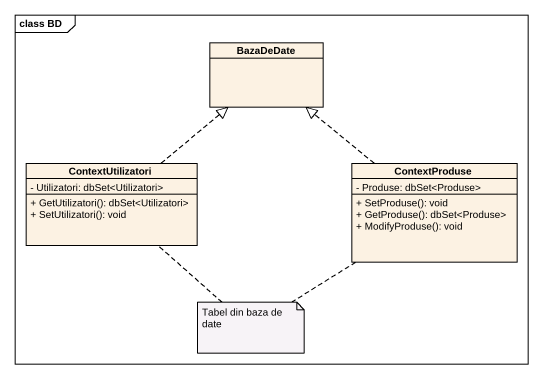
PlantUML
@startuml
mainframe class BD
hide circle
hide empty members
skinparam classAttributeIconSize 0
class BazaDeDate
class ContextUtilizatori {
  - Utilizatori: dbSet<Utilizatori>
  + GetUtilizatori(): dbSet<Utilizatori>
  + SetUtilizatori(): void
}
class ContextProduse {
  - Produse: dbSet<Produse>
  + SetProduse(): void
  + GetProduse(): dbSet<Produse>
  + ModifyProduse(): void
}
ContextUtilizatori .up.|> BazaDeDate
ContextProduse .up.|> BazaDeDate
note as N1
  Tabel din baza de date
end note
N1 .. ContextProduse
N1 .. ContextUtilizatori
@enduml
